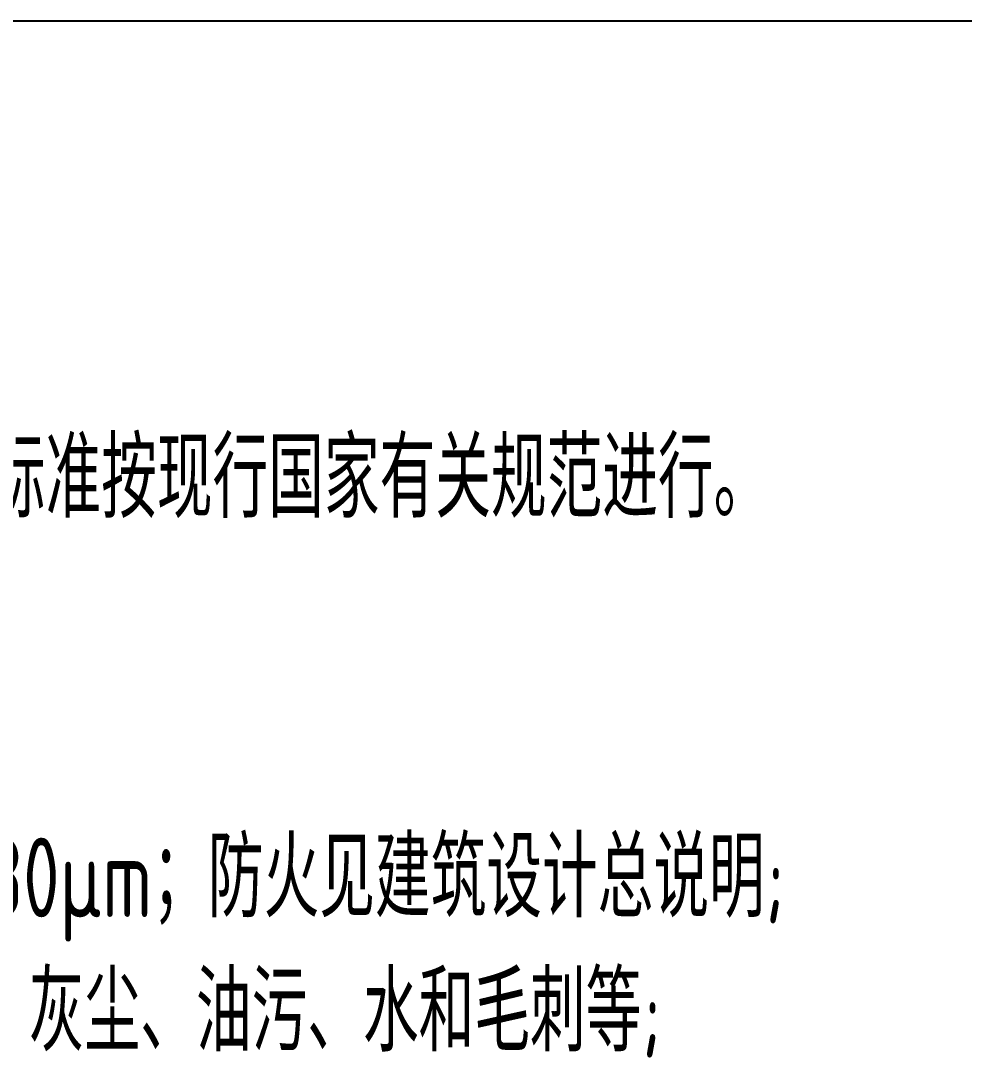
# Model space of a CAD drawing. Header units: millimetres. Extents: x 2359 to 61759, y 2141 to 44141.
# Drawn here: x 47652 to 53580, y 12664 to 19258 of the extents above; entities that cross this region are included whole.
import ezdxf

# ---------------------------------------------------------------- set-up
doc = ezdxf.new("R2010")
doc.units = ezdxf.units.MM
doc.header["$LTSCALE"] = 800
doc.layers.add('Sx-T-GZJD$0$Sx-T-A-DG$0$S-ANNO-TEXT', color=7, linetype='Continuous', lineweight=25)
doc.layers.add('Sx-T-GZJD$0$Sx-T-A-DG$0$S-BDER', color=101, linetype='Continuous')
doc.styles.add('Sx-T-GZJD$0$Sx-T-A-DG$0$TSSD_Rein', font='Tssdeng.shx', dxfattribs={"width": 0.7, "bigfont": 'hztxt.shx'})

# ---------------------------------------------------------------- blocks, each defined once
blk = doc.blocks.new('Sx-T-GZJD')
at = {"layer": 'Sx-T-GZJD$0$Sx-T-A-DG$0$S-BDER'}
blk.add_line((4858.9, 19258.2), (53758.9, 19258.2), dxfattribs=at)
at = {"layer": 'Sx-T-GZJD$0$Sx-T-A-DG$0$S-ANNO-TEXT', "style": 'Sx-T-GZJD$0$Sx-T-A-DG$0$TSSD_Rein', "width": 0.7}
for s, p in [('1. 材料：本图中，钢材材质除另有注明外均为：Q235B,手工焊时Q235B钢材采用E43XX型焊条;焊缝表面缺陷应做成100%%%检查，检查标准按现行国家有关规范进行。', (26099.7, 16135.4)), ('4.构件应进行表面抛丸处理，除锈等级为Sa2.5级，除锈后喷涂环氧富锌底漆2x30μm、环氧云铁中间漆2x60μm、可复涂聚氨酯面漆2x30μm；防火见建筑设计总说明;', (26099.7, 13624.6)), ('5.钢结构除锈和涂装工程应在构件制作质量经检验合格后进行。表面处理后到涂底漆的时间间隔不应超过4h,处理后的钢材表面不应有焊渣、灰尘、油污、水和毛刺等;', (26099.7, 12780.9))]:
    blk.add_text(s, height=500, dxfattribs=at).set_placement(p)

msp = doc.modelspace()

# ---------------------------------------------------------------- block references
msp.add_blockref('Sx-T-GZJD', (0, 0))

doc.saveas('drawing.dxf')
